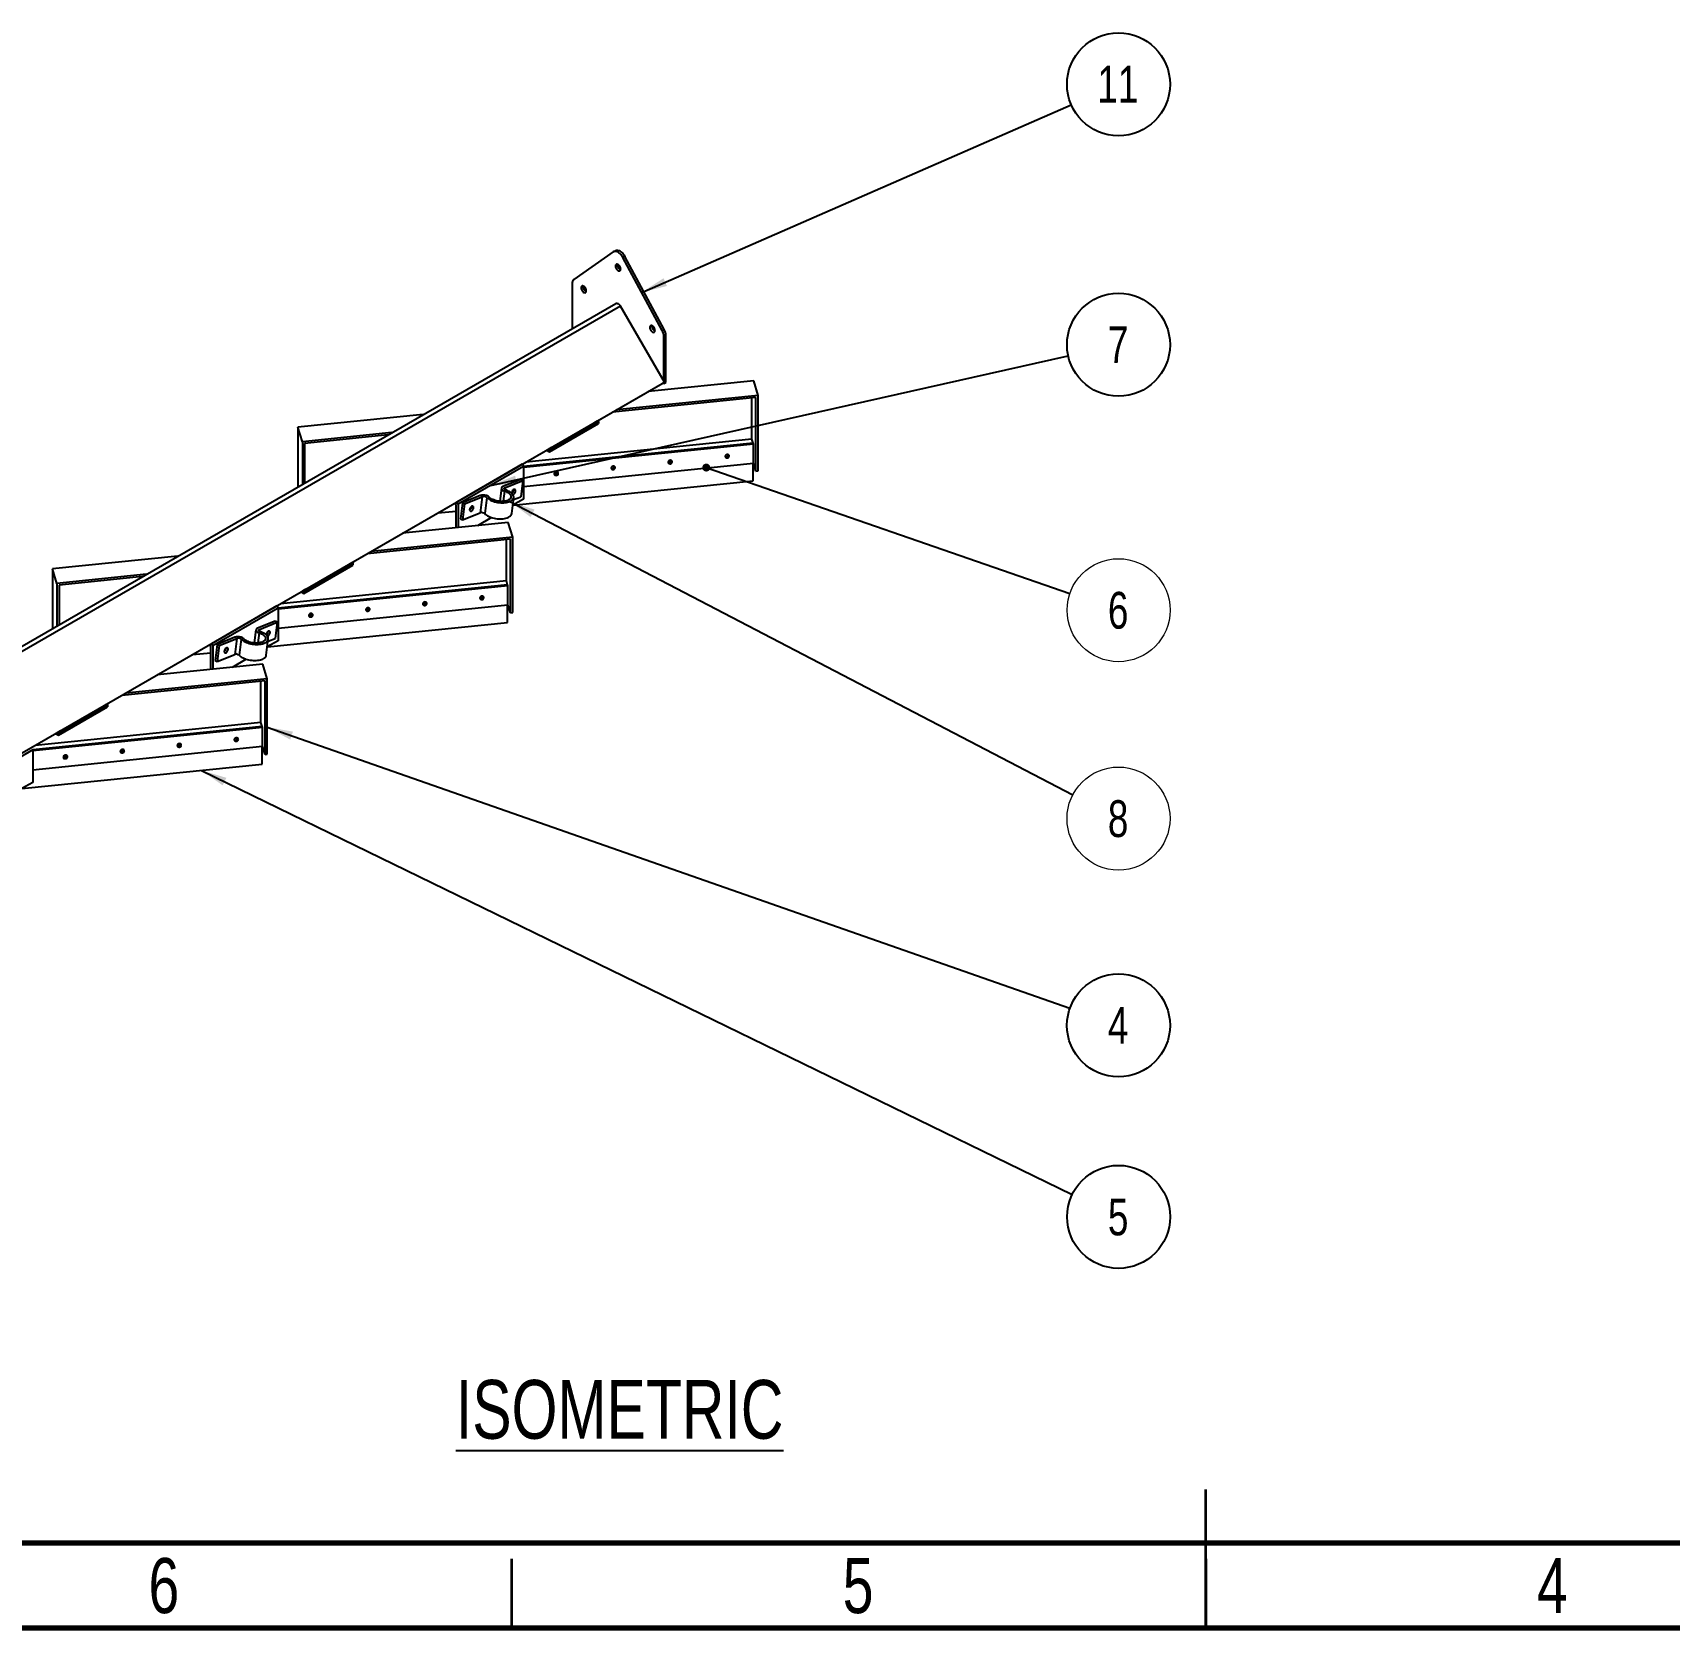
# Model space of a CAD drawing. Header units: millimetres. Extents: x 122 to 2816, y -707 to 556.
# Drawn here: x 1141.5 to 1259.4, y -305.7 to -190.7 of the extents above; entities that cross this region are included whole.
import ezdxf

# ---------------------------------------------------------------- set-up
doc = ezdxf.new("R2010")
doc.units = ezdxf.units.MM
doc.layers.add('FORMAT', color=7, linetype='Continuous')
doc.styles.add('SLDTEXTSTYLE7', font='TXT', dxfattribs={"width": 0.75})
doc.dimstyles.new('SLDDIMSTYLE0', dxfattribs={"dimtxt": 2.5, "dimasz": 1.852083, "dimexe": 0, "dimexo": 0.625, "dimgap": 0, "dimtad": 1, "dimdec": 0, "dimrnd": 1e-09, "dimtxsty": 'Standard', "dimsah": 1, "dimcen": 2.5, "dimazin": 3, "dimtfac": 1.852083, "dimtdec": 0, "dimtmove": 0, "dimatfit": 3, "dimfrac": 2})
doc.dimstyles.new('SLDDIMSTYLE1', dxfattribs={"dimtxt": 2.5, "dimasz": 0.569872, "dimexe": 0, "dimexo": 0.625, "dimgap": 0, "dimtad": 1, "dimdec": 0, "dimrnd": 1e-09, "dimtxsty": 'Standard', "dimblk1": 'DOT', "dimblk2": 'DOT', "dimsah": 1, "dimcen": 2.5, "dimazin": 3, "dimtfac": 0.569872, "dimtdec": 0, "dimtmove": 0, "dimatfit": 3, "dimldrblk": 'DOT', "dimfrac": 2})

# ---------------------------------------------------------------- blocks, each defined once
blk = doc.blocks.new('SW_NOTE_0_108')
at = {"layer": 'FORMAT', "color": 0}
blk.add_circle((3.62, 0.81), 3.71, dxfattribs=at)
at = {"layer": 'FORMAT', "color": 0, "insert": (3.59, 2.14), "char_height": 2.65, "attachment_point": 2, "style": 'SLDTEXTSTYLE7'}
blk.add_mtext('7', dxfattribs=at)
blk = doc.blocks.new('SW_NOTE_0_109')
at = {"color": 0, "linetype": 'Continuous', "lineweight": 0}
blk.add_circle((3.51, -1.21), 3.71, dxfattribs=at)
at = {"color": 0, "linetype": 'Continuous', "lineweight": 0, "insert": (3.48, 0.11), "char_height": 2.65, "attachment_point": 2, "style": 'SLDTEXTSTYLE7'}
blk.add_mtext('6', dxfattribs=at)
blk = doc.blocks.new('_Dot')
at = {"color": 0, "linetype": 'ByBlock', "lineweight": -2}
blk.add_line((-0.5, 0), (-1, 0), dxfattribs=at)
at = {"color": 0, "linetype": 'ByBlock', "const_width": 0.5}
blk.add_lwpolyline([(-0.25, 0, 1), (0.25, 0, 1)], format="xyb", close=True, dxfattribs=at)
blk = doc.blocks.new('SW_NOTE_0_110')
at = {"color": 0, "linetype": 'Continuous', "lineweight": 0}
blk.add_circle((3.29, -1.71), 3.71, dxfattribs=at)
at = {"color": 0, "linetype": 'Continuous', "lineweight": 0, "insert": (3.26, -0.39), "char_height": 2.65, "attachment_point": 2, "style": 'SLDTEXTSTYLE7'}
blk.add_mtext('8', dxfattribs=at)
blk = doc.blocks.new('SW_NOTE_0_114')
at = {"layer": 'FORMAT', "color": 0}
blk.add_circle((3.4, 1.48), 3.71, dxfattribs=at)
at = {"layer": 'FORMAT', "color": 0, "insert": (3.35, 2.81), "char_height": 2.646, "attachment_point": 2, "style": 'SLDTEXTSTYLE7'}
blk.add_mtext('11', dxfattribs=at)
blk = doc.blocks.new('SW_NOTE_0_115')
at = {"layer": 'FORMAT', "color": 0}
blk.add_circle((3.5, -1.23), 3.71, dxfattribs=at)
at = {"layer": 'FORMAT', "color": 0, "insert": (3.47, 0.1), "char_height": 2.65, "attachment_point": 2, "style": 'SLDTEXTSTYLE7'}
blk.add_mtext('4', dxfattribs=at)
blk = doc.blocks.new('SW_NOTE_0_116')
at = {"layer": 'FORMAT', "color": 0}
blk.add_circle((3.34, -1.62), 3.71, dxfattribs=at)
at = {"layer": 'FORMAT', "color": 0, "insert": (3.31, -0.3), "char_height": 2.65, "attachment_point": 2, "style": 'SLDTEXTSTYLE7'}
blk.add_mtext('5', dxfattribs=at)

msp = doc.modelspace()

# ---------------------------------------------------------------- linework, layer by layer
at = {"color": 7, "linetype": 'Continuous', "lineweight": 25}
for p, q in [((1183.319135, -206.531715), (1180.490708, -208.52634)), ((1183.477572, -206.439193), (1183.336151, -206.520833)), ((1184.1612, -206.854547), (1184.019779, -206.936187)), ((1186.848206, -212.196445), (1184.019779, -206.936187)), ((1186.989627, -212.114805), (1184.1612, -206.854547)), ((1180.369625, -208.820689), (1180.369625, -212.049757)), ((1133.801913, -238.932725), (1183.50279, -210.24102)), ((1187.00279, -215.918276), (1183.836124, -210.433449)), ((1186.848206, -212.196445), (1186.989627, -212.114805)), ((1187.11071, -212.548953), (1186.969289, -212.630593)), ((1186.969289, -215.86025), (1186.969289, -212.630593)), ((1187.11071, -215.932772), (1187.11071, -212.548953)), ((1084.372307, -275.165612), (1186.90279, -215.976024)), ((1084.472307, -275.107864), (1187.00279, -215.918276)), ((1193.760285, -216.865031), (1183.565139, -217.902809)), ((1193.44193, -215.822749), (1185.825278, -216.598058)), ((1186.90279, -215.976024), (1187.00279, -215.918276)), ((1186.90279, -215.976024), (1186.969289, -216.014412)), ((1186.969289, -216.014412), (1187.11071, -215.932772)), ((1186.969289, -216.014412), (1186.969289, -215.937623)), ((1193.760285, -216.865031), (1193.44193, -215.822749)), ((1193.760285, -222.308636), (1193.760285, -216.865031)), ((1193.59615, -217.017828), (1183.278933, -218.068032)), ((1193.306737, -220.016913), (1193.306737, -217.047288)), ((1193.59615, -222.325343), (1193.59615, -217.017828)), ((1169.636336, -218.245953), (1160.615005, -219.164247)), ((1160.93336, -220.206529), (1160.615005, -219.164247)), ((1160.615005, -219.164247), (1160.615005, -223.453857)), ((1178.71971, -220.776793), (1182.255243, -218.735773)), ((1178.71971, -220.940101), (1182.255243, -218.899081)), ((1181.953043, -218.833452), (1182.188745, -218.697384)), ((1182.255243, -218.735773), (1182.188745, -218.697384)), ((1182.255243, -218.735773), (1182.255243, -218.899081)), ((1167.376197, -219.550704), (1160.93336, -220.206529)), ((1160.93336, -220.206529), (1160.93336, -223.270074)), ((1167.08999, -219.715927), (1161.097494, -220.325912)), ((1161.097494, -220.325912), (1161.097494, -223.175322)), ((1193.393561, -220.301172), (1176.867202, -221.983413)), ((1193.416714, -220.376974), (1176.867593, -222.061532)), ((1193.306737, -220.016913), (1177.033616, -221.673377)), ((1193.393561, -220.301172), (1193.306737, -220.016913)), ((1193.416714, -220.376974), (1193.393561, -220.301172)), ((1193.416714, -221.737875), (1193.416714, -220.376974)), ((1178.511767, -220.820059), (1178.71971, -220.940101)), ((1178.653211, -220.738404), (1178.888913, -220.602336)), ((1178.653211, -220.738404), (1178.71971, -220.776793)), ((1178.71971, -220.776793), (1178.71971, -220.940101)), ((1187.463544, -221.696836), (1187.463544, -221.544991)), ((1191.56691, -221.279149), (1191.56691, -221.127303)), ((1176.773312, -221.83025), (1172.059267, -224.551611)), ((1176.867593, -221.99355), (1172.153548, -224.71491)), ((1176.767593, -221.826949), (1176.773312, -221.83025)), ((1176.867593, -223.422434), (1193.416714, -221.737875)), ((1176.867593, -221.99355), (1176.867593, -224.3343)), ((1179.256813, -222.532211), (1179.256813, -222.380365)), ((1183.360178, -222.114524), (1183.360178, -221.962678)), ((1193.393561, -223.022974), (1193.393561, -221.740232)), ((1193.59615, -222.325343), (1193.416714, -221.737875)), ((1193.59615, -222.325343), (1193.760285, -222.308636)), ((1175.265804, -223.55238), (1175.148421, -224.495743)), ((1176.661003, -222.927943), (1175.379901, -223.43849)), ((1175.521322, -223.52013), (1176.802424, -223.009584)), ((1176.087616, -224.784571), (1193.393561, -223.022974)), ((1176.802424, -223.009584), (1176.658188, -224.168755)), ((1176.802424, -223.009584), (1176.661003, -222.927943)), ((1171.917846, -224.633278), (1171.912104, -224.629963)), ((1172.012127, -226.409785), (1172.012127, -224.796577)), ((1172.053548, -224.548309), (1172.059267, -224.551611)), ((1172.153548, -224.71491), (1172.153548, -226.395389)), ((1172.468305, -224.598821), (1172.324068, -225.757992)), ((1172.609726, -224.680462), (1172.46549, -225.839633)), ((1173.749407, -224.088275), (1172.468305, -224.598821)), ((1172.468305, -224.598821), (1172.609726, -224.680462)), ((1172.609726, -224.680462), (1173.890828, -224.169916)), ((1173.890828, -224.169916), (1173.746592, -225.329087)), ((1174.210318, -224.22535), (1174.066082, -225.384521)), ((1176.011528, -225.376711), (1176.155765, -224.21754)), ((1176.867593, -224.3343), (1176.085022, -224.786068)), ((1176.135938, -224.376883), (1176.658188, -224.168755)), ((1175.76426, -226.02785), (1168.147609, -226.80316)), ((1170.693085, -225.333688), (1172.012127, -225.199421)), ((1172.324068, -225.757992), (1172.46549, -225.839633)), ((1172.46549, -225.839633), (1173.746592, -225.329087)), ((1174.562069, -225.665251), (1173.542141, -226.254043)), ((1176.082615, -227.070132), (1175.76426, -226.02785)), ((1175.918481, -227.22293), (1165.601263, -228.273134)), ((1176.082615, -227.070132), (1165.88747, -228.10791)), ((1175.629067, -230.222014), (1175.629067, -227.252389)), ((1175.918481, -232.530445), (1175.918481, -227.22293)), ((1176.082615, -232.513737), (1176.082615, -227.070132)), ((1151.958666, -228.451055), (1142.937335, -229.369349)), ((1143.25569, -230.411631), (1142.937335, -229.369349)), ((1142.937335, -229.369349), (1142.937335, -233.658958)), ((1149.698527, -229.755805), (1143.25569, -230.411631)), ((1161.04204, -230.981895), (1164.577574, -228.940874)), ((1161.04204, -231.145203), (1164.577574, -229.104182)), ((1164.275373, -229.038554), (1164.511076, -228.902486)), ((1164.577574, -228.940874), (1164.511076, -228.902486)), ((1164.577574, -228.940874), (1164.577574, -229.104182)), ((1143.25569, -230.411631), (1143.25569, -233.475176)), ((1149.412321, -229.921029), (1143.419825, -230.531013)), ((1143.419825, -230.531013), (1143.419825, -233.380423)), ((1175.715891, -230.506273), (1159.189532, -232.188514)), ((1175.739044, -230.582075), (1159.189924, -232.266634)), ((1175.629067, -230.222014), (1159.355947, -231.878478)), ((1160.975542, -230.943506), (1161.211244, -230.807438)), ((1160.975542, -230.943506), (1161.04204, -230.981895)), ((1161.04204, -230.981895), (1161.04204, -231.145203)), ((1175.715891, -230.506273), (1175.629067, -230.222014)), ((1175.739044, -230.582075), (1175.715891, -230.506273)), ((1175.739044, -231.942977), (1175.739044, -230.582075)), ((1159.095643, -232.035352), (1154.381597, -234.756712)), ((1159.089924, -232.03205), (1159.095643, -232.035352)), ((1159.189924, -233.627535), (1175.739044, -231.942977)), ((1160.834097, -231.02516), (1161.04204, -231.145203)), ((1165.682509, -232.319625), (1165.682509, -232.167779)), ((1169.785874, -231.901938), (1169.785874, -231.750092)), ((1173.88924, -231.484251), (1173.88924, -231.332405)), ((1175.715891, -233.228076), (1175.715891, -231.945334)), ((1175.918481, -232.530445), (1175.739044, -231.942977)), ((1159.189924, -232.198651), (1154.475878, -234.920011)), ((1158.983333, -233.133045), (1157.702231, -233.643591)), ((1157.843652, -233.725232), (1159.124755, -233.214686)), ((1158.409947, -234.989672), (1175.715891, -233.228076)), ((1159.124755, -233.214686), (1158.980518, -234.373857)), ((1159.124755, -233.214686), (1158.983333, -233.133045)), ((1159.189924, -232.198651), (1159.189924, -234.539401)), ((1161.579143, -232.737313), (1161.579143, -232.585467)), ((1175.918481, -232.530445), (1176.082615, -232.513737)), ((1156.071737, -234.293377), (1154.790635, -234.803923)), ((1154.932057, -234.885564), (1156.213159, -234.375018)), ((1156.213159, -234.375018), (1156.068922, -235.534189)), ((1156.532649, -234.430451), (1156.388412, -235.589622)), ((1157.588135, -233.757481), (1157.470752, -234.700844)), ((1158.333859, -235.581812), (1158.478095, -234.422641)), ((1159.189924, -234.539401), (1158.407353, -234.99117)), ((1158.458268, -234.581984), (1158.980518, -234.373857)), ((1153.015415, -235.538789), (1154.334457, -235.404522)), ((1154.240176, -234.838379), (1154.234434, -234.835064)), ((1154.334457, -236.614886), (1154.334457, -235.001679)), ((1154.375878, -234.75341), (1154.381597, -234.756712)), ((1154.475878, -234.920011), (1154.475878, -236.600491)), ((1154.790635, -234.803923), (1154.646399, -235.963094)), ((1154.932057, -234.885564), (1154.78782, -236.044735)), ((1154.78782, -236.044735), (1156.068922, -235.534189)), ((1154.790635, -234.803923), (1154.932057, -234.885564)), ((1158.086591, -236.232951), (1150.469939, -237.008261)), ((1154.646399, -235.963094), (1154.78782, -236.044735)), ((1156.884399, -235.870352), (1155.864471, -236.459144)), ((1158.404946, -237.275233), (1158.086591, -236.232951)), ((1158.240811, -237.428031), (1147.923594, -238.478235)), ((1158.404946, -237.275233), (1148.2098, -238.313011)), ((1157.951398, -240.427116), (1157.951398, -237.457491)), ((1158.240811, -242.735546), (1158.240811, -237.428031)), ((1158.404946, -242.718839), (1158.404946, -237.275233)), ((1143.36437, -241.186996), (1146.899904, -239.145976)), ((1146.597704, -239.243655), (1146.833406, -239.107587)), ((1146.899904, -239.145976), (1146.833406, -239.107587)), ((1146.899904, -239.145976), (1146.899904, -239.309284)), ((1157.951398, -240.427116), (1141.678277, -242.08358)), ((1143.36437, -241.350304), (1146.899904, -239.309284)), ((1158.038222, -240.711375), (1157.951398, -240.427116)), ((1158.038222, -240.711375), (1141.511863, -242.393616)), ((1158.061375, -240.787177), (1141.512254, -242.471735)), ((1143.156428, -241.230261), (1143.36437, -241.350304)), ((1143.297872, -241.148607), (1143.533574, -241.012539)), ((1143.297872, -241.148607), (1143.36437, -241.186996)), ((1143.36437, -241.186996), (1143.36437, -241.350304)), ((1156.211571, -241.689352), (1156.211571, -241.537506)), ((1158.061375, -240.787177), (1158.038222, -240.711375)), ((1158.061375, -242.148078), (1158.061375, -240.787177)), ((1141.512254, -242.403752), (1136.798209, -245.125113)), ((1141.512254, -243.832636), (1158.061375, -242.148078)), ((1141.512254, -242.403752), (1141.512254, -244.744503)), ((1143.901474, -242.942414), (1143.901474, -242.790568)), ((1148.004839, -242.524727), (1148.004839, -242.372881)), ((1152.108205, -242.107039), (1152.108205, -241.955193)), ((1158.038222, -243.433177), (1158.038222, -242.150435)), ((1158.240811, -242.735546), (1158.061375, -242.148078)), ((1158.240811, -242.735546), (1158.404946, -242.718839)), ((1140.732277, -245.194774), (1158.038222, -243.433177)), ((1141.512254, -244.744503), (1140.729683, -245.196271))]:
    msp.add_line(p, q, dxfattribs=at)
at = {"color": 8, "linetype": 'Continuous', "lineweight": 25}
for p, q in [((1183.836124, -210.433449), (1134.044131, -239.177754)), ((1175.490072, -223.760098), (1175.398267, -224.497894)), ((1175.521322, -223.52013), (1175.505627, -223.646265)), ((1157.812402, -233.965199), (1157.720598, -234.702995)), ((1157.843652, -233.725232), (1157.827958, -233.851366))]:
    msp.add_line(p, q, dxfattribs=at)
at = {"color": 7, "linetype": 'Continuous', "lineweight": 35}
for p, q in [((1225.997283, -305.68251), (1225.997283, -295.68051)), ((1175.997283, -300.68151), (1175.997283, -305.68151)), ((1225.997283, -300.68151), (1225.997283, -305.68151))]:
    msp.add_line(p, q, dxfattribs=at)
at = {"color": 7, "linetype": 'Continuous', "lineweight": 70}
for p, q in [((1420.399755, -299.547985), (1030.997283, -299.547985)), ((1425.997283, -305.68151), (1025.997283, -305.68151))]:
    msp.add_line(p, q, dxfattribs=at)
at = {"color": 7, "linetype": 'Continuous', "lineweight": 25, "flags": 128}
for points in [[(1184.019779, -206.936187), (1183.97247, -206.856121), (1183.919263, -206.780766), (1183.861194, -206.711589), (1183.799394, -206.649937), (1183.735064, -206.59701), (1183.669457, -206.553839), (1183.60385, -206.521262), (1183.53952, -206.499916), (1183.477719, -206.490214), (1183.419651, -206.492345), (1183.366444, -206.506269), (1183.319135, -206.531715)], [(1183.477572, -206.439193), (1183.507865, -206.424628), (1183.561072, -206.410704), (1183.619141, -206.408573), (1183.680942, -206.418275), (1183.745272, -206.439622), (1183.810878, -206.472198), (1183.876485, -206.51537), (1183.940815, -206.568296), (1184.002616, -206.629948), (1184.060685, -206.699125), (1184.113891, -206.77448), (1184.1612, -206.854547)], [(1183.858019, -207.767642), (1183.85361, -207.718289), (1183.840591, -207.666153), (1183.81957, -207.613673), (1183.791529, -207.563302), (1183.757781, -207.517396), (1183.719903, -207.478102), (1183.679666, -207.447256), (1183.638951, -207.426301), (1183.599663, -207.416217), (1183.563639, -207.417476), (1183.532562, -207.430017), (1183.507886, -207.453256), (1183.490766, -207.486106), (1183.482001, -207.527029), (1183.482001, -207.574114), (1183.490766, -207.625158), (1183.507886, -207.677774), (1183.532562, -207.729503), (1183.563639, -207.777925), (1183.599663, -207.820776), (1183.638951, -207.856053), (1183.679666, -207.882106), (1183.719903, -207.897717), (1183.757781, -207.902156), (1183.791529, -207.895215), (1183.81957, -207.877219), (1183.840591, -207.84901), (1183.85361, -207.811906), (1183.858019, -207.767642)], [(1183.622317, -207.468293), (1183.626725, -207.424029), (1183.627134, -207.422167)], [(1181.383145, -209.332911), (1181.378737, -209.283557), (1181.365717, -209.231422), (1181.344696, -209.178942), (1181.316656, -209.128571), (1181.282907, -209.082665), (1181.245029, -209.043371), (1181.204792, -209.012525), (1181.164077, -208.99157), (1181.124789, -208.981486), (1181.088765, -208.982744), (1181.057688, -208.995286), (1181.033013, -209.018525), (1181.015892, -209.051374), (1181.007127, -209.092298), (1181.007127, -209.139383), (1181.015892, -209.190426), (1181.033013, -209.243043), (1181.057688, -209.294771), (1181.088765, -209.343193), (1181.124789, -209.386045), (1181.164077, -209.421322), (1181.204792, -209.447375), (1181.245029, -209.462986), (1181.282907, -209.467425), (1181.316656, -209.460484), (1181.344696, -209.442488), (1181.365717, -209.414279), (1181.378737, -209.377175), (1181.383145, -209.332911)], [(1181.147443, -209.033561), (1181.151851, -208.989298), (1181.152261, -208.987436)], [(1183.50279, -210.24102), (1183.538508, -210.22779), (1183.579258, -210.226162), (1183.623474, -210.236199), (1183.669457, -210.257514), (1183.71544, -210.28929), (1183.759656, -210.330304), (1183.800406, -210.37898), (1183.836124, -210.433449)], [(1186.332893, -212.190339), (1186.328484, -212.140986), (1186.315465, -212.08885), (1186.294443, -212.03637), (1186.266403, -211.985999), (1186.232655, -211.940094), (1186.194776, -211.900799), (1186.154539, -211.869953), (1186.113825, -211.848999), (1186.074537, -211.838914), (1186.038512, -211.840173), (1186.007436, -211.852715), (1185.98276, -211.875953), (1185.96564, -211.908803), (1185.956874, -211.949726), (1185.956874, -211.996811), (1185.96564, -212.047855), (1185.98276, -212.100471), (1186.007436, -212.1522), (1186.038512, -212.200622), (1186.074537, -212.243473), (1186.113825, -212.27875), (1186.154539, -212.304803), (1186.194776, -212.320414), (1186.232655, -212.324853), (1186.266403, -212.317912), (1186.294443, -212.299916), (1186.315465, -212.271707), (1186.328484, -212.234603), (1186.332893, -212.190339)], [(1186.09719, -211.89099), (1186.101599, -211.846726), (1186.102008, -211.844864)], [(1187.573521, -221.652212), (1187.567537, -221.618314), (1187.550071, -221.58838), (1187.522537, -221.564836), (1187.487166, -221.549589), (1187.446823, -221.543874), (1187.404777, -221.548154), (1187.364434, -221.562082), (1187.329063, -221.58453), (1187.301529, -221.61368), (1187.284063, -221.647169), (1187.278079, -221.682285), (1187.284063, -221.716183), (1187.301529, -221.746116), (1187.329063, -221.76966), (1187.364434, -221.784908), (1187.404777, -221.790623), (1187.446823, -221.786343), (1187.487166, -221.772415), (1187.522537, -221.749966), (1187.550071, -221.720817), (1187.567537, -221.687328), (1187.573521, -221.652212)], [(1191.676887, -221.234524), (1191.670903, -221.200626), (1191.653437, -221.170693), (1191.625902, -221.147149), (1191.590531, -221.131902), (1191.550189, -221.126187), (1191.508143, -221.130466), (1191.4678, -221.144395), (1191.432429, -221.166843), (1191.404895, -221.195992), (1191.387428, -221.229482), (1191.381444, -221.264598), (1191.387428, -221.298496), (1191.404895, -221.328429), (1191.432429, -221.351973), (1191.4678, -221.36722), (1191.508143, -221.372935), (1191.550189, -221.368655), (1191.590531, -221.354727), (1191.625902, -221.332279), (1191.653437, -221.30313), (1191.670903, -221.26964), (1191.676887, -221.234524)], [(1179.36679, -222.487586), (1179.360806, -222.453688), (1179.34334, -222.423755), (1179.315805, -222.400211), (1179.280434, -222.384964), (1179.240092, -222.379249), (1179.198046, -222.383528), (1179.157703, -222.397457), (1179.122332, -222.419905), (1179.094798, -222.449054), (1179.077331, -222.482544), (1179.071348, -222.51766), (1179.077331, -222.551558), (1179.094798, -222.581491), (1179.122332, -222.605035), (1179.157703, -222.620282), (1179.198046, -222.625997), (1179.240092, -222.621717), (1179.280434, -222.607789), (1179.315805, -222.585341), (1179.34334, -222.556192), (1179.360806, -222.522702), (1179.36679, -222.487586)], [(1183.470155, -222.069899), (1183.464172, -222.036001), (1183.446705, -222.006068), (1183.419171, -221.982524), (1183.3838, -221.967276), (1183.343457, -221.961561), (1183.301411, -221.965841), (1183.261069, -221.979769), (1183.225698, -222.002218), (1183.198163, -222.031367), (1183.180697, -222.064856), (1183.174713, -222.099972), (1183.180697, -222.13387), (1183.198163, -222.163804), (1183.225698, -222.187348), (1183.261069, -222.202595), (1183.301411, -222.20831), (1183.343457, -222.20403), (1183.3838, -222.190102), (1183.419171, -222.167654), (1183.446705, -222.138504), (1183.464172, -222.105015), (1183.470155, -222.069899)], [(1174.210318, -224.22535), (1174.265289, -224.277931), (1174.330459, -224.328296), (1174.405059, -224.375851), (1174.48821, -224.420035), (1174.578931, -224.460328), (1174.676153, -224.496254), (1174.77873, -224.527389), (1174.885453, -224.553368), (1174.995062, -224.573882), (1175.106267, -224.588691), (1175.217755, -224.59762), (1175.328213, -224.600564), (1175.436337, -224.597488), (1175.540855, -224.588428), (1175.640532, -224.573491), (1175.734194, -224.552853), (1175.820737, -224.526757), (1175.89914, -224.495512), (1175.96848, -224.459485), (1176.027938, -224.419101), (1176.076813, -224.374837), (1176.11453, -224.327214), (1176.140644, -224.276793), (1176.154846, -224.22417), (1176.156969, -224.169964), (1176.146989, -224.114815), (1176.125023, -224.059373), (1176.09133, -224.004291), (1176.046307, -223.950219), (1175.990485, -223.897794), (1175.924522, -223.847635), (1175.849196, -223.800332), (1175.765395, -223.756444), (1175.674107, -223.716488), (1175.576408, -223.680935)], [(1175.490072, -223.760098), (1175.575997, -223.791646), (1175.655638, -223.8274), (1175.727871, -223.866856), (1175.791679, -223.909458), (1175.84616, -223.954605), (1175.890548, -224.00166), (1175.924216, -224.049961), (1175.94669, -224.098825), (1175.957652, -224.147564), (1175.956947, -224.195491), (1175.944587, -224.241929), (1175.920745, -224.286225), (1175.885757, -224.327752), (1175.840117, -224.365926), (1175.784468, -224.400208), (1175.719595, -224.430116), (1175.646413, -224.455226), (1175.565953, -224.475186), (1175.479351, -224.489713), (1175.387828, -224.498603), (1175.292673, -224.501731), (1175.19523, -224.499052), (1175.096871, -224.490603), (1174.998985, -224.476506), (1174.90295, -224.456957), (1174.810122, -224.432233), (1174.72181, -224.402682), (1174.639258, -224.368721), (1174.563631, -224.33083), (1174.495996, -224.289541), (1174.437305, -224.245438), (1174.388387, -224.199143)], [(1175.379901, -223.43849), (1175.336047, -223.460078), (1175.301927, -223.485888), (1175.278558, -223.51515), (1175.266635, -223.546994), (1175.266515, -223.58047), (1175.2782, -223.61458), (1175.301342, -223.648309), (1175.335252, -223.680651), (1175.37892, -223.710643), (1175.431044, -223.737391), (1175.490072, -223.760098)], [(1175.576408, -223.680935), (1175.536672, -223.664782), (1175.504022, -223.645088), (1175.480293, -223.62296), (1175.466819, -223.59964), (1175.464357, -223.57644), (1175.473046, -223.554664), (1175.492397, -223.535536), (1175.521322, -223.52013)], [(1176.126351, -223.995112), (1176.161787, -223.975798), (1176.196356, -223.946773), (1176.227885, -223.90986), (1176.254394, -223.867378), (1176.274217, -223.821997), (1176.286109, -223.776568), (1176.289322, -223.733946), (1176.283654, -223.696808), (1176.269462, -223.667489), (1176.247637, -223.647831), (1176.219551, -223.639068), (1176.186968, -223.641751), (1176.151936, -223.655712), (1176.116655, -223.680074), (1176.083343, -223.713305), (1176.054093, -223.753318), (1176.030743, -223.797599), (1176.01476, -223.843365), (1176.007147, -223.88774), (1176.006789, -223.911932)], [(1173.098292, -225.201857), (1173.133727, -225.182543), (1173.168296, -225.153518), (1173.199826, -225.116605), (1173.226335, -225.074123), (1173.246158, -225.028742), (1173.258049, -224.983313), (1173.261262, -224.940691), (1173.255595, -224.903553), (1173.241402, -224.874234), (1173.219577, -224.854576), (1173.191491, -224.845813), (1173.158908, -224.848496), (1173.123876, -224.862457), (1173.088595, -224.886819), (1173.055284, -224.92005), (1173.026034, -224.960063), (1173.002684, -225.004344), (1172.9867, -225.05011), (1172.979088, -225.094485), (1172.980325, -225.134682), (1172.990334, -225.168174), (1173.008486, -225.192858), (1173.03364, -225.207181), (1173.064215, -225.210245), (1173.098292, -225.201857)], [(1174.388387, -224.199143), (1174.35266, -224.167149), (1174.307387, -224.137671), (1174.253916, -224.111586), (1174.19384, -224.089671), (1174.12895, -224.07258), (1174.061179, -224.060821), (1173.992546, -224.054745), (1173.925096, -224.054533), (1173.860838, -224.060192), (1173.801688, -224.071552), (1173.749407, -224.088275)], [(1176.090837, -224.003608), (1176.092275, -224.0035), (1176.126351, -223.995112)], [(1174.066082, -225.384521), (1174.121053, -225.437102), (1174.186222, -225.487467), (1174.260822, -225.535022), (1174.343973, -225.579206), (1174.434695, -225.619499), (1174.531917, -225.655425), (1174.634494, -225.68656), (1174.741216, -225.712539), (1174.850826, -225.733053), (1174.96203, -225.747862), (1175.073519, -225.756791), (1175.183976, -225.759735), (1175.292101, -225.756659), (1175.396618, -225.747599), (1175.496295, -225.732662), (1175.589958, -225.712024), (1175.676501, -225.685928), (1175.754904, -225.654683), (1175.824243, -225.618656), (1175.883701, -225.578272), (1175.932577, -225.534008), (1175.970294, -225.486385), (1175.996407, -225.435964), (1176.010609, -225.383341), (1176.011528, -225.376711)], [(1165.792486, -232.275), (1165.786502, -232.241102), (1165.769036, -232.211169), (1165.741502, -232.187625), (1165.70613, -232.172378), (1165.665788, -232.166663), (1165.623742, -232.170943), (1165.583399, -232.184871), (1165.548028, -232.207319), (1165.520494, -232.236468), (1165.503027, -232.269958), (1165.497044, -232.305074), (1165.503027, -232.338972), (1165.520494, -232.368905), (1165.548028, -232.392449), (1165.583399, -232.407696), (1165.623742, -232.413411), (1165.665788, -232.409131), (1165.70613, -232.395203), (1165.741502, -232.372755), (1165.769036, -232.343606), (1165.786502, -232.310116), (1165.792486, -232.275)], [(1169.895852, -231.857313), (1169.889868, -231.823415), (1169.872401, -231.793482), (1169.844867, -231.769938), (1169.809496, -231.75469), (1169.769153, -231.748975), (1169.727108, -231.753255), (1169.686765, -231.767183), (1169.651394, -231.789632), (1169.623859, -231.818781), (1169.606393, -231.85227), (1169.600409, -231.887386), (1169.606393, -231.921284), (1169.623859, -231.951218), (1169.651394, -231.974762), (1169.686765, -231.990009), (1169.727108, -231.995724), (1169.769153, -231.991444), (1169.809496, -231.977516), (1169.844867, -231.955068), (1169.872401, -231.925918), (1169.889868, -231.892429), (1169.895852, -231.857313)], [(1173.999217, -231.439626), (1173.993233, -231.405728), (1173.975767, -231.375794), (1173.948233, -231.35225), (1173.912862, -231.337003), (1173.872519, -231.331288), (1173.830473, -231.335568), (1173.79013, -231.349496), (1173.754759, -231.371944), (1173.727225, -231.401094), (1173.709759, -231.434583), (1173.703775, -231.469699), (1173.709759, -231.503597), (1173.727225, -231.53353), (1173.754759, -231.557074), (1173.79013, -231.572322), (1173.830473, -231.578037), (1173.872519, -231.573757), (1173.912862, -231.559829), (1173.948233, -231.53738), (1173.975767, -231.508231), (1173.993233, -231.474742), (1173.999217, -231.439626)], [(1161.68912, -232.692688), (1161.683137, -232.65879), (1161.66567, -232.628856), (1161.638136, -232.605312), (1161.602765, -232.590065), (1161.562422, -232.58435), (1161.520376, -232.58863), (1161.480034, -232.602558), (1161.444662, -232.625006), (1161.417128, -232.654156), (1161.399662, -232.687645), (1161.393678, -232.722761), (1161.399662, -232.756659), (1161.417128, -232.786592), (1161.444662, -232.810136), (1161.480034, -232.825384), (1161.520376, -232.831099), (1161.562422, -232.826819), (1161.602765, -232.812891), (1161.638136, -232.790442), (1161.66567, -232.761293), (1161.683137, -232.727804), (1161.68912, -232.692688)], [(1156.710717, -234.404244), (1156.674991, -234.372251), (1156.629717, -234.342772), (1156.576246, -234.316687), (1156.516171, -234.294773), (1156.451281, -234.277681), (1156.38351, -234.265923), (1156.314876, -234.259847), (1156.247426, -234.259635), (1156.183169, -234.265293), (1156.124018, -234.276653), (1156.071737, -234.293377)], [(1156.532649, -234.430451), (1156.58762, -234.483032), (1156.652789, -234.533398), (1156.727389, -234.580953), (1156.81054, -234.625137), (1156.901261, -234.665429), (1156.998484, -234.701355), (1157.101061, -234.732491), (1157.207783, -234.758469), (1157.317393, -234.778984), (1157.428597, -234.793793), (1157.540085, -234.802722), (1157.650543, -234.805665), (1157.758668, -234.802589), (1157.863185, -234.793529), (1157.962862, -234.778592), (1158.056525, -234.757954), (1158.143067, -234.731859), (1158.221471, -234.700613), (1158.29081, -234.664586), (1158.350268, -234.624203), (1158.399144, -234.579938), (1158.436861, -234.532315), (1158.462974, -234.481895), (1158.477176, -234.429271), (1158.4793, -234.375066), (1158.46932, -234.319916), (1158.447354, -234.264474), (1158.413661, -234.209392), (1158.368638, -234.15532), (1158.312816, -234.102895), (1158.246853, -234.052736), (1158.171527, -234.005433), (1158.087726, -233.961545), (1157.996437, -233.921589), (1157.898738, -233.886036)], [(1157.812402, -233.965199), (1157.898327, -233.996747), (1157.977968, -234.032501), (1158.050202, -234.071957), (1158.114009, -234.114559), (1158.168491, -234.159706), (1158.212879, -234.206762), (1158.246547, -234.255062), (1158.26902, -234.303927), (1158.279982, -234.352666), (1158.279278, -234.400592), (1158.266918, -234.447031), (1158.243075, -234.491326), (1158.208087, -234.532853), (1158.162447, -234.571027), (1158.106798, -234.60531), (1158.041925, -234.635217), (1157.968743, -234.660328), (1157.888284, -234.680287), (1157.801682, -234.694815), (1157.710158, -234.703705), (1157.615004, -234.706832), (1157.51756, -234.704153), (1157.419202, -234.695705), (1157.321315, -234.681607), (1157.225281, -234.662058), (1157.132453, -234.637334), (1157.04414, -234.607784), (1156.961589, -234.573823), (1156.885962, -234.535931), (1156.818326, -234.494643), (1156.759635, -234.45054), (1156.710717, -234.404244)], [(1157.702231, -233.643591), (1157.658378, -233.665179), (1157.624258, -233.690989), (1157.600888, -233.720252), (1157.588966, -233.752095), (1157.588845, -233.785571), (1157.60053, -233.819681), (1157.623673, -233.85341), (1157.657583, -233.885752), (1157.70125, -233.915744), (1157.753375, -233.942492), (1157.812402, -233.965199)], [(1157.898738, -233.886036), (1157.859002, -233.869884), (1157.826352, -233.85019), (1157.802624, -233.828061), (1157.78915, -233.804741), (1157.786688, -233.781542), (1157.795377, -233.759766), (1157.814727, -233.740637), (1157.843652, -233.725232)], [(1158.448682, -234.200213), (1158.484118, -234.1809), (1158.518686, -234.151874), (1158.550216, -234.114961), (1158.576725, -234.072479), (1158.596548, -234.027098), (1158.60844, -233.981669), (1158.611652, -233.939047), (1158.605985, -233.90191), (1158.591793, -233.872591), (1158.569968, -233.852932), (1158.541881, -233.844169), (1158.509298, -233.846852), (1158.474266, -233.860814), (1158.438986, -233.885175), (1158.405674, -233.918406), (1158.376424, -233.958419), (1158.353074, -234.0027), (1158.33709, -234.048466), (1158.329478, -234.092841), (1158.32912, -234.117033)], [(1158.413167, -234.208709), (1158.414605, -234.208602), (1158.448682, -234.200213)], [(1155.420622, -235.406958), (1155.456058, -235.387645), (1155.490627, -235.358619), (1155.522156, -235.321706), (1155.548665, -235.279224), (1155.568488, -235.233843), (1155.58038, -235.188414), (1155.583593, -235.145792), (1155.577925, -235.108655), (1155.563733, -235.079336), (1155.541908, -235.059677), (1155.513822, -235.050914), (1155.481239, -235.053598), (1155.446206, -235.067559), (1155.410926, -235.09192), (1155.377614, -235.125152), (1155.348364, -235.165165), (1155.325014, -235.209445), (1155.309031, -235.255211), (1155.301418, -235.299586), (1155.302655, -235.339783), (1155.312664, -235.373276), (1155.330816, -235.397959), (1155.35597, -235.412283), (1155.386546, -235.415347), (1155.420622, -235.406958)], [(1156.388412, -235.589622), (1156.443383, -235.642203), (1156.508553, -235.692569), (1156.583153, -235.740123), (1156.666304, -235.784308), (1156.757025, -235.8246), (1156.854247, -235.860526), (1156.956824, -235.891662), (1157.063547, -235.91764), (1157.173156, -235.938155), (1157.284361, -235.952964), (1157.395849, -235.961893), (1157.506307, -235.964836), (1157.614431, -235.96176), (1157.718949, -235.9527), (1157.818626, -235.937763), (1157.912288, -235.917125), (1157.998831, -235.89103), (1158.077234, -235.859784), (1158.146574, -235.823757), (1158.206032, -235.783374), (1158.254907, -235.739109), (1158.292624, -235.691486), (1158.318738, -235.641066), (1158.33294, -235.588442), (1158.333859, -235.581812)], [(1156.321548, -241.644727), (1156.315564, -241.610829), (1156.298097, -241.580896), (1156.270563, -241.557352), (1156.235192, -241.542105), (1156.194849, -241.536389), (1156.152804, -241.540669), (1156.112461, -241.554597), (1156.07709, -241.577046), (1156.049556, -241.606195), (1156.032089, -241.639684), (1156.026105, -241.6748), (1156.032089, -241.708698), (1156.049556, -241.738632), (1156.07709, -241.762176), (1156.112461, -241.777423), (1156.152804, -241.783138), (1156.194849, -241.778858), (1156.235192, -241.76493), (1156.270563, -241.742482), (1156.298097, -241.713332), (1156.315564, -241.679843), (1156.321548, -241.644727)], [(1144.011451, -242.897789), (1144.005467, -242.863891), (1143.988001, -242.833958), (1143.960466, -242.810414), (1143.925095, -242.795166), (1143.884753, -242.789451), (1143.842707, -242.793731), (1143.802364, -242.807659), (1143.766993, -242.830108), (1143.739459, -242.859257), (1143.721992, -242.892746), (1143.716008, -242.927862), (1143.721992, -242.96176), (1143.739459, -242.991694), (1143.766993, -243.015238), (1143.802364, -243.030485), (1143.842707, -243.0362), (1143.884753, -243.03192), (1143.925095, -243.017992), (1143.960466, -242.995544), (1143.988001, -242.966394), (1144.005467, -242.932905), (1144.011451, -242.897789)], [(1148.114816, -242.480102), (1148.108833, -242.446204), (1148.091366, -242.41627), (1148.063832, -242.392726), (1148.028461, -242.377479), (1147.988118, -242.371764), (1147.946072, -242.376044), (1147.90573, -242.389972), (1147.870358, -242.41242), (1147.842824, -242.44157), (1147.825358, -242.475059), (1147.819374, -242.510175), (1147.825358, -242.544073), (1147.842824, -242.574006), (1147.870358, -242.59755), (1147.90573, -242.612798), (1147.946072, -242.618513), (1147.988118, -242.614233), (1148.028461, -242.600305), (1148.063832, -242.577856), (1148.091366, -242.548707), (1148.108833, -242.515218), (1148.114816, -242.480102)], [(1152.218182, -242.062414), (1152.212198, -242.028516), (1152.194732, -241.998583), (1152.167198, -241.975039), (1152.131826, -241.959792), (1152.091484, -241.954077), (1152.049438, -241.958357), (1152.009095, -241.972285), (1151.973724, -241.994733), (1151.94619, -242.023882), (1151.928723, -242.057372), (1151.92274, -242.092488), (1151.928723, -242.126386), (1151.94619, -242.156319), (1151.973724, -242.179863), (1152.009095, -242.19511), (1152.049438, -242.200825), (1152.091484, -242.196546), (1152.131826, -242.182617), (1152.167198, -242.160169), (1152.194732, -242.13102), (1152.212198, -242.09753), (1152.218182, -242.062414)]]:
    msp.add_lwpolyline(points, dxfattribs=at)
at = {"color": 7, "linetype": 'Continuous', "lineweight": 25}
for centre, radius, start, end in [((1180.716031, -208.791107), 0.347667, 130.39859293, 184.88099887), ((1184.007663, -207.460651), 0.385422, 181.13607393, 246.37427228), ((1181.532789, -209.02592), 0.385422, 181.13607393, 246.37427228), ((1186.482537, -211.883348), 0.385422, 181.13607393, 246.37427228), ((1186.165795, -212.578528), 0.945377, 1.79274911, 29.37454339), ((1186.024374, -212.660169), 0.945377, 1.79274911, 29.37454339), ((1187.391485, -221.554903), 0.161649, 225.7705891, 348.19898643), ((1191.494851, -221.137215), 0.161649, 225.7705891, 348.19898643), ((1176.662898, -222.002864), 0.204907, 2.60547849, 57.39452166), ((1179.184754, -222.390277), 0.161649, 225.7705891, 348.19898643), ((1183.288119, -221.97259), 0.161649, 225.7705891, 348.19898643), ((1175.844321, -223.645934), 0.303902, 302.26728891, 357.73808762), ((1175.84416, -223.645839), 0.304069, 302.28351845, 357.71648185), ((1171.807431, -224.805892), 0.204907, 2.60547849, 57.39452166), ((1171.948852, -224.724225), 0.204907, 2.60547849, 57.39452166), ((1172.816262, -224.852679), 0.303902, 302.26728891, 357.73808762), ((1172.8161, -224.852584), 0.304069, 302.28351846, 357.71648184), ((1174.000657, -224.485324), 0.333983, 51.11492748, 109.19868307), ((1173.856421, -225.644495), 0.333983, 51.11492748, 109.19868307), ((1158.985228, -232.207966), 0.204907, 2.60547849, 57.39452166), ((1169.713816, -231.760004), 0.161649, 225.7705891, 348.19898643), ((1173.817181, -231.342317), 0.161649, 225.7705891, 348.19898643), ((1161.507084, -232.595379), 0.161649, 225.7705891, 348.19898643), ((1165.61045, -232.177691), 0.161649, 225.7705891, 348.19898643), ((1156.322987, -234.690426), 0.333983, 51.11492748, 109.19868307), ((1158.166652, -233.851035), 0.303902, 302.26728891, 357.73808762), ((1158.16649, -233.850941), 0.304069, 302.28351848, 357.71648184), ((1154.129762, -235.010993), 0.204907, 2.60547849, 57.39452166), ((1154.271183, -234.929326), 0.204907, 2.60547849, 57.39452166), ((1155.138592, -235.05778), 0.303902, 302.26728891, 357.73808762), ((1155.13843, -235.057686), 0.304069, 302.28351444, 357.7164821), ((1156.178751, -235.849597), 0.333983, 51.11492748, 109.19868307), ((1156.139512, -241.547418), 0.161649, 225.7705891, 348.19898643), ((1147.93278, -242.382793), 0.161649, 225.7705891, 348.19898643), ((1152.036146, -241.965105), 0.161649, 225.7705891, 348.19898643), ((1143.829415, -242.80048), 0.161649, 225.7705891, 348.19898643)]:
    msp.add_arc(centre, radius, start, end, dxfattribs=at)

# ---------------------------------------------------------------- block references
at = {"color": 7, "linetype": 'Continuous', "lineweight": 0}
for name, p in [('SW_NOTE_0_109', (1216.207773, -231.130837)), ('SW_NOTE_0_110', (1216.423635, -245.641919))]:
    msp.add_blockref(name, p, dxfattribs=at)
at = {"layer": 'FORMAT'}
for name, p in [('SW_NOTE_0_114', (1216.313705, -195.93574)), ('SW_NOTE_0_108', (1216.093613, -214.028092)), ('SW_NOTE_0_115', (1216.212456, -261.020538)), ('SW_NOTE_0_116', (1216.378297, -274.424376))]:
    msp.add_blockref(name, p, dxfattribs=at)

# ---------------------------------------------------------------- texts
at = {"color": 7, "linetype": 'Continuous', "lineweight": 0, "char_height": 3.96875, "attachment_point": 2, "style": 'SLDTEXTSTYLE7'}
for s, insert in [('6', (1150.95732, -300.621356)), ('5', (1200.95732, -300.621356)), ('4', (1250.95732, -300.621356))]:
    msp.add_mtext(s, dxfattribs=dict(at, insert=insert))
at = {"layer": 'FORMAT', "insert": (1171.988173, -287.794688), "char_height": 4.23333333, "attachment_point": 1, "style": 'SLDTEXTSTYLE7'}
msp.add_mtext('\\LISOMETRIC', dxfattribs=at)

# ---------------------------------------------------------------- leaders
at = {"color": 7, "linetype": 'Continuous', "lineweight": 0}
for points, dimstyle in [([(1190.023293, -222.067544), (1216.207773, -231.130837)], 'SLDDIMSTYLE1'), ([(1175.869075, -224.5085), (1216.423635, -245.641919)], 'SLDDIMSTYLE0')]:
    msp.add_leader(points, dimstyle=dimstyle, dxfattribs=at)
at = {"layer": 'FORMAT'}
for points in [[(1185.370067, -209.44743), (1216.313705, -195.93574)], [(1174.510571, -223.35423), (1216.093613, -214.028092)], [(1158.404946, -240.762739), (1216.212456, -261.020538)], [(1153.663276, -243.878509), (1216.378297, -274.424376)]]:
    msp.add_leader(points, dimstyle='SLDDIMSTYLE0', dxfattribs=at)

doc.saveas('drawing.dxf')
